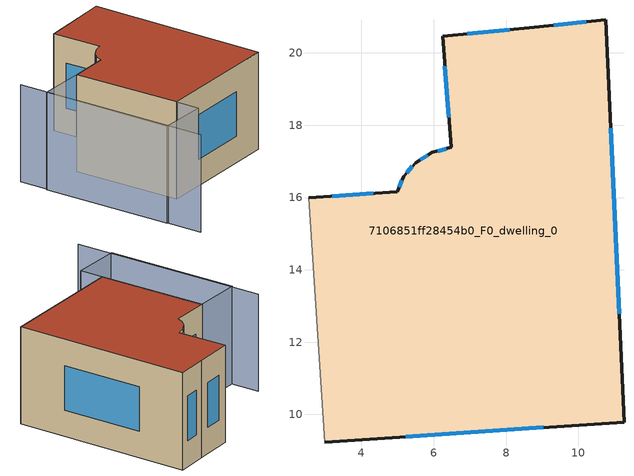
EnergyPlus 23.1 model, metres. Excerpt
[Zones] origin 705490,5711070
7106851ff28454b0_F0_dwelling_0
 floor ground (EU_floor_Construction): 10.76,20.92 11.26,9.79 2.99,9.23 2.54,16 5,16.16 5.17,16.59 5.5,16.96 5.97,17.25 6.48,17.39 6.25,20.47 8.79,20.71 z0
 wall outside (EU_wall_Construction): 2.99,9.23 11.26,9.79 10.76,20.92 8.79,20.71 6.25,20.47 6.48,17.39 5.97,17.25 5.5,16.96 5.17,16.59 5,16.16 2.54,16 z0:6
 wall adiabatic (EU_wall_Construction): 2.54,16 2.99,9.23 z0:6
 window (EU_Window_Construction): 5.12,16.48 5.04,16.28 / 5.41,16.86 5.26,16.69 / 5.84,17.17 5.62,17.04 / 6.34,17.35 6.11,17.29 / 6.31,19.64 6.42,18.22 / 8.1,20.65 6.93,20.53 / 10.23,20.86 9.32,20.77 / 11.13,12.79 10.89,17.92 / 5.22,9.38 9.03,9.64 / 4.33,16.12 3.2,16.04 z1.62:4.38
 roof outside (EU_roof_Construction): 11.26,9.79 10.76,20.92 8.79,20.71 6.25,20.47 6.48,17.39 5.97,17.25 5.5,16.96 5.17,16.59 5,16.16 2.54,16 2.99,9.23 z6
shading: -0.47,17.65 0.19,5.39 / 2.65,16 3.06,7.75 / 3.06,7.75 -0.01,7.6 / -0.01,7.6 -0.42,15.85 / -0.42,15.85 2.65,16 z0:6
[Building]
EU S2 Campaign: North Axis=0; Terrain=City; Solar Distribution=FullExterior
[Site:Location]
London: Latitude=51.5; Longitude=-0.5; Time Zone=0; Elevation=25
[SizingPeriod:WeatherFileDays]
AnnualSizingPeriod: Begin Month=1; Begin Day of Month=1; End Month=12; End Day of Month=31; Day of Week for Start Day=Monday; Use Weather File Daylight Saving Period=No; Use Weather File Rain and Snow Indicators=No
[MATERIAL]
EU_InternalMass_Material: Roughness=MediumRough; Thickness=0.1; Conductivity=1; Density=1800; Specific Heat=900; Thermal Absorptance=0.9; Solar Absorptance=0.7; Visible Absorptance=0.7
[MATERIAL:NOMASS] Roughness=MediumRough; Thermal Absorptance=0.9; Solar Absorptance=0.7; Visible Absorptance=0.7
Name | Thermal Resistance
EU_wall_NoMass | 0.555556
EU_roof_NoMass | 0.510204
EU_floor_NoMass | 1.68919
[WINDOWMATERIAL:SIMPLEGLAZINGSYSTEM]
EU_Window_SimpleGlazing: UFactor=3.96; Solar Heat Gain Coefficient=0.85; Visible Transmittance=0.85
[CONSTRUCTION]
EU_wall_Construction: EU_wall_NoMass
EU_roof_Construction: EU_roof_NoMass
EU_floor_Construction: EU_floor_NoMass
EU_InternalMass_Construction: EU_InternalMass_Material
EU_Window_Construction: EU_Window_SimpleGlazing
[ZONE]
7106851ff28454b0_F0_dwelling_0: Type=1; Multiplier=1; Ceiling Height=autocalculate; Volume=462.469; Floor Area=autocalculate; Part of Total Floor Area=Yes
[INTERNALMASS]
7106851ff28454b0_F0_dwelling_0_EU_InternalMass: Construction=EU_InternalMass_Construction; Zone or ZoneList=7106851ff28454b0_F0_dwelling_0; Surface Area=77.0783
[OTHEREQUIPMENT]
EU_Step8_InternalGain_7106851ff28454b0_F0_dwelling_0_f000: Fuel Type=Electricity; Zone or ZoneList or Space or SpaceList=7106851ff28454b0_F0_dwelling_0; Schedule=EU_Step8_GainSchedule_7106851ff28454b0_F0_dwelling_0_f000; Design Level Calculation Method=Watts/Area; Power per Zone Floor Area=1; Fraction Latent=0; Fraction Radiant=0; Fraction Lost=0; Carbon Dioxide Generation Rate=0; EndUse Subcategory=EU_Step8_InternalGains
[ZONEVENTILATION:DESIGNFLOWRATE]
EU_ConstantAir_7106851ff28454b0_F0_dwelling_0: Zone or ZoneList or Space or SpaceList=7106851ff28454b0_F0_dwelling_0; Schedule=EU_AlwaysOn; Design Flow Rate Calculation Method=AirChanges/Hour; Air Changes per Hour=0.48; Ventilation Type=Natural; Fan Pressure Rise=0; Fan Total Efficiency=1; Constant Term Coefficient=1; Temperature Term Coefficient=0; Velocity Term Coefficient=0; Velocity Squared Term Coefficient=0; Minimum Indoor Temperature=-100; Maximum Indoor Temperature=100; Delta Temperature=-100; Minimum Outdoor Temperature=-100; Maximum Outdoor Temperature=100; Maximum Wind Speed=40
[HVACTEMPLATE:THERMOSTAT]
EU_HeatOnly_7106851ff28454b0_F0_dwelling_0: Constant Heating Setpoint=20; Constant Cooling Setpoint=50
[HVACTEMPLATE:ZONE:IDEALLOADSAIRSYSTEM]
7106851ff28454b0_F0_dwelling_0: Template Thermostat=EU_HeatOnly_7106851ff28454b0_F0_dwelling_0; System Availability Schedule=EU_AlwaysOn; Maximum Heating Supply Air Temperature=50; Minimum Cooling Supply Air Temperature=13; Maximum Heating Supply Air Humidity Ratio=0.0156; Minimum Cooling Supply Air Humidity Ratio=0.0077; Heating Limit=NoLimit; Cooling Limit=NoLimit; Heating Availability Schedule=EU_AlwaysOn; Cooling Availability Schedule=EU_CoolingOff; Dehumidification Control Type=ConstantSensibleHeatRatio; Cooling Sensible Heat Ratio=0.7; Dehumidification Setpoint=60; Humidification Control Type=None; Humidification Setpoint=30; Outdoor Air Method=None; Outdoor Air Flow Rate per Person=0.00944; Outdoor Air Flow Rate per Zone Floor Area=0; Outdoor Air Flow Rate per Zone=0; Demand Controlled Ventilation Type=None; Outdoor Air Economizer Type=NoEconomizer; Heat Recovery Type=None; Sensible Heat Recovery Effectiveness=0.7; Latent Heat Recovery Effectiveness=0.65
[SIZING:ZONE]
7106851ff28454b0_F0_dwelling_0: Zone Cooling Design Supply Air Temperature Input Method=SupplyAirTemperature; Zone Cooling Design Supply Air Temperature=13; Zone Heating Design Supply Air Temperature Input Method=SupplyAirTemperature; Zone Heating Design Supply Air Temperature=50; Zone Cooling Design Supply Air Humidity Ratio=0.008; Zone Heating Design Supply Air Humidity Ratio=0.008; Cooling Design Air Flow Method=DesignDay; Cooling Design Air Flow Rate=0; Cooling Minimum Air Flow per Zone Floor Area=0.000762; Cooling Minimum Air Flow=0; Cooling Minimum Air Flow Fraction=0.2; Heating Design Air Flow Method=DesignDay; Heating Design Air Flow Rate=0; Heating Maximum Air Flow per Zone Floor Area=0.002032; Heating Maximum Air Flow=0.141576; Heating Maximum Air Flow Fraction=0.3; Account for Dedicated Outdoor Air System=No; Dedicated Outdoor Air System Control Strategy=NeutralSupplyAir; Dedicated Outdoor Air Low Setpoint Temperature for Design=autosize; Dedicated Outdoor Air High Setpoint Temperature for Design=autosize; Zone Load Sizing Method=Sensible Load Only No Latent Load; Zone Latent Cooling Design Supply Air Humidity Ratio Input Method=HumidityRatioDifference; Zone Cooling Design Supply Air Humidity Ratio Difference=0.005; Zone Latent Heating Design Supply Air Humidity Ratio Input Method=HumidityRatioDifference; Zone Humidification Design Supply Air Humidity Ratio Difference=0.005
[SCHEDULE:CONSTANT]
Name | Hourly Value
EU_AlwaysOn | 1
EU_CoolingOff | 0
[SCHEDULE:FILE]
EU_Step8_GainSchedule_7106851ff28454b0_F0_dwelling_0_f000: File=../../schedules/7106851ff28454b0/7106851ff28454b0_F0_dwelling_0_f000_gain.csv; Column Number=1; Rows to Skip at Top=0; Number of Hours of Data=8760; Column Separator=Comma; Interpolate to Timestep=No; Minutes per Item=60; Adjust Schedule for Daylight Savings=Yes
